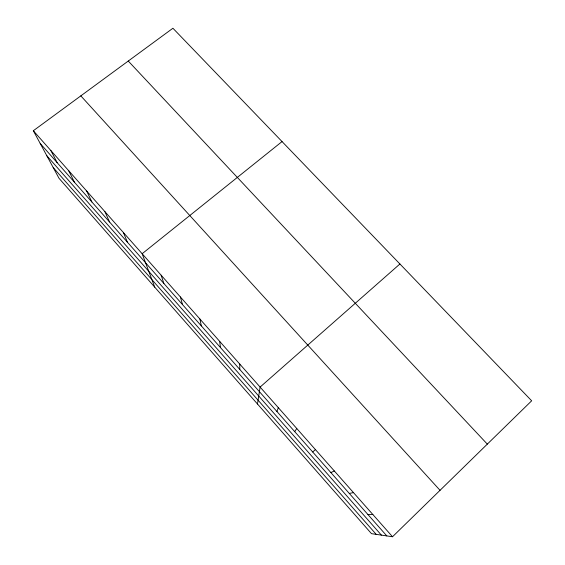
<?xml version="1.0" encoding="UTF-8"?>
<svg xmlns="http://www.w3.org/2000/svg" width="565" height="565" viewBox="0 0 565 565"><rect width="100%" height="100%" fill="white"/><g stroke="black" fill="none" stroke-linecap="round" stroke-linejoin="round"><path stroke-width="0.85" d="M257.492 404.017L260.112 387.074L399.914 263.982M276.949 411.518L278.319 407.655M294.711 431.625L296.759 428.496M392.52 536.75L531.665 400.804L172.918 28.25L33.335 130.734L59 178.286L371.502 533.671L392.52 536.75L33.335 130.734M312.685 451.972L315.425 449.599M282.041 141.575L142.14 253.727L154.746 287.175M330.878 472.573L334.332 470.97M349.297 493.429L353.478 492.616M367.942 514.538L372.879 514.545M128.255 61.041L487.327 444.125M80.823 95.866L440.043 490.321M40.214 143.475L386.82 535.917M46.824 155.735L381.389 535.119M53.202 167.544L376.191 534.356M50.878 150.565L57.213 162.727M68.655 170.651L74.432 182.213M86.664 191.012L91.862 201.959M104.906 211.635L109.525 221.953M123.403 232.54L127.415 242.201M161.138 275.197L163.892 283.503M180.39 296.964L182.488 304.563M199.911 319.027L201.338 325.899M219.7 341.394L220.435 347.524M239.765 364.079L239.786 369.439"/></g></svg>
